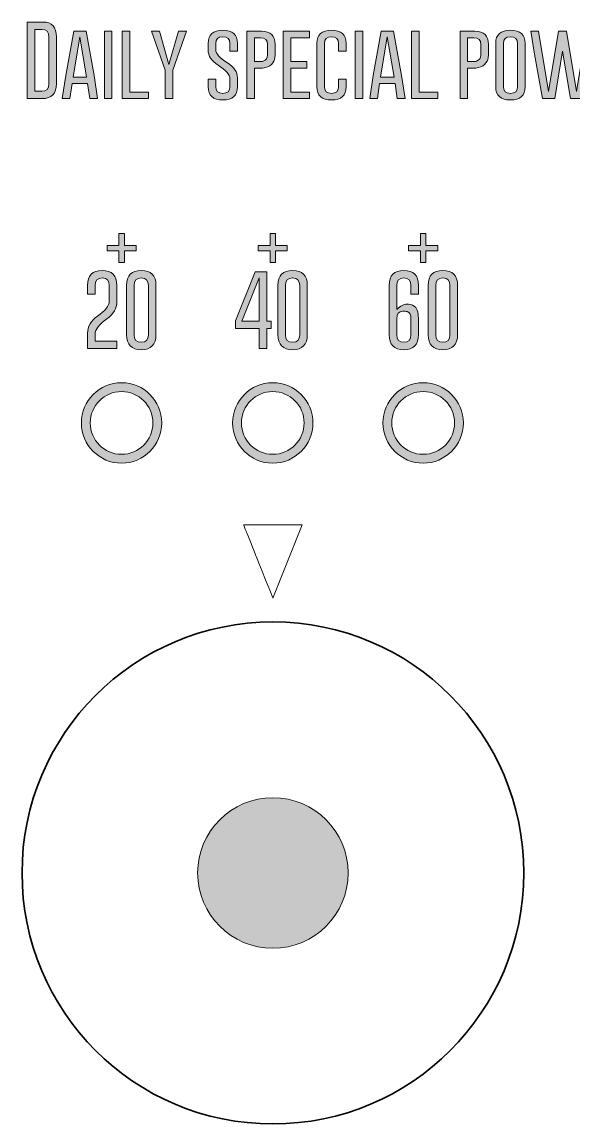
# Model space of a CAD drawing. Header units: inches. Extents: x 4 to 48, y -48 to -4.
# Drawn here: x 4 to 26, y -48 to -4.1 of the extents above; entities that cross this region are included whole.
import ezdxf

# ---------------------------------------------------------------- set-up
doc = ezdxf.new("R2010")
doc.units = ezdxf.units.IN
doc.header["$MEASUREMENT"] = 0
doc.layers.add('20mm-2-dials +100', color=7, linetype='Continuous')

# ---------------------------------------------------------------- blocks, each defined once
blk = doc.blocks.new('block 4')
at = {"layer": '20mm-2-dials +100', "true_color": 0x231f20}
h = blk.add_hatch(color=250, dxfattribs=at)
h.dxf.hatch_style = 2
edge = h.paths.add_edge_path()
edge.add_spline(control_points=[(4.201, -4.097), (4.201, -4.097), (4.836, -4.097), (4.836, -4.097), (5.193, -4.098), (5.372, -4.297), (5.372, -4.693), (5.372, -4.693), (5.372, -6.555), (5.372, -6.555), (5.372, -6.949), (5.183, -7.147), (4.805, -7.148), (4.805, -7.148), (4.201, -7.148), (4.201, -7.148), (4.201, -7.148), (4.201, -4.097), (4.201, -4.097)], knot_values=[0, 0, 0, 0, 1, 1, 1, 2, 2, 2, 3, 3, 3, 4, 4, 4, 5, 5, 5, 6, 6, 6, 6], degree=3, periodic=1)
edge = h.paths.add_edge_path()
edge.add_spline(control_points=[(4.504, -4.392), (4.504, -4.392), (4.504, -6.854), (4.504, -6.854), (4.504, -6.854), (4.787, -6.854), (4.787, -6.854), (4.976, -6.854), (5.07, -6.754), (5.07, -6.555), (5.07, -6.555), (5.07, -4.693), (5.07, -4.693), (5.07, -4.492), (4.976, -4.392), (4.787, -4.392), (4.787, -4.392), (4.504, -4.392), (4.504, -4.392)], knot_values=[0, 0, 0, 0, 1, 1, 1, 2, 2, 2, 3, 3, 3, 4, 4, 4, 5, 5, 5, 6, 6, 6, 6], degree=3, periodic=1)
h = blk.add_hatch(color=250, dxfattribs=at)
h.dxf.hatch_style = 2
h.paths.add_polyline_path([(6.871, -6.226), (7.012, -7.148), (6.705, -7.148), (6.615, -6.548), (6.001, -6.548), (5.91, -7.148), (5.604, -7.148), (5.742, -6.232), (6.059, -4.463), (6.556, -4.463)])
h.paths.add_polyline_path([(6.575, -6.288), (6.307, -4.691), (6.037, -6.288)])
h = blk.add_hatch(color=250, dxfattribs=at)
h.dxf.hatch_style = 2
h.paths.add_polyline_path([(7.283, -4.463), (7.586, -4.463), (7.586, -7.148), (7.283, -7.148)])
h = blk.add_hatch(color=250, dxfattribs=at)
h.dxf.hatch_style = 2
h.paths.add_polyline_path([(7.997, -7.148), (7.997, -4.463), (8.299, -4.463), (8.299, -6.888), (9.037, -6.888), (9.037, -7.148)])
h = blk.add_hatch(color=250, dxfattribs=at)
h.dxf.hatch_style = 2
h.paths.add_polyline_path([(9.479, -4.463), (9.858, -5.787), (10.238, -4.463), (10.559, -4.463), (10.01, -6.018), (10.01, -7.148), (9.708, -7.148), (9.708, -6.018), (9.161, -4.463)])
h = blk.add_hatch(color=250, dxfattribs=at)
h.dxf.hatch_style = 2
edge = h.paths.add_edge_path()
edge.add_spline(control_points=[(11.417, -4.947), (11.417, -4.599), (11.611, -4.425), (12.001, -4.425), (12.392, -4.425), (12.587, -4.599), (12.587, -4.947), (12.587, -4.947), (12.587, -5.257), (12.587, -5.257), (12.587, -5.257), (12.285, -5.257), (12.285, -5.257), (12.285, -5.257), (12.285, -4.947), (12.285, -4.947), (12.285, -4.773), (12.191, -4.686), (12.003, -4.685), (12.003, -4.685), (11.999, -4.685), (11.999, -4.685), (11.812, -4.685), (11.719, -4.772), (11.719, -4.947), (11.719, -4.947), (11.719, -5.204), (11.719, -5.204), (11.719, -5.353), (11.875, -5.526), (12.187, -5.724), (12.454, -5.891), (12.587, -6.09), (12.587, -6.321), (12.587, -6.321), (12.587, -6.677), (12.587, -6.677), (12.587, -7.026), (12.392, -7.201), (12.003, -7.201), (11.612, -7.2), (11.417, -7.025), (11.417, -6.677), (11.417, -6.677), (11.417, -6.367), (11.417, -6.367), (11.417, -6.367), (11.719, -6.367), (11.719, -6.367), (11.719, -6.367), (11.719, -6.677), (11.719, -6.677), (11.719, -6.852), (11.813, -6.939), (12.003, -6.939), (12.191, -6.939), (12.285, -6.852), (12.285, -6.677), (12.285, -6.677), (12.285, -6.355), (12.285, -6.355), (12.285, -6.194), (12.129, -6.016), (11.817, -5.82), (11.55, -5.651), (11.417, -5.449), (11.417, -5.212), (11.417, -5.212), (11.417, -4.947), (11.417, -4.947)], knot_values=[0, 0, 0, 0, 1, 1, 1, 2, 2, 2, 3, 3, 3, 4, 4, 4, 5, 5, 5, 6, 6, 6, 7, 7, 7, 8, 8, 8, 9, 9, 9, 10, 10, 10, 11, 11, 11, 12, 12, 12, 13, 13, 13, 14, 14, 14, 15, 15, 15, 16, 16, 16, 17, 17, 17, 18, 18, 18, 19, 19, 19, 20, 20, 20, 21, 21, 21, 22, 22, 22, 23, 23, 23, 23], degree=3, periodic=1)
h = blk.add_hatch(color=250, dxfattribs=at)
h.dxf.hatch_style = 2
edge = h.paths.add_edge_path()
edge.add_spline(control_points=[(12.959, -4.463), (12.959, -4.463), (13.554, -4.463), (13.554, -4.463), (13.911, -4.464), (14.089, -4.639), (14.089, -4.987), (14.089, -4.987), (14.089, -5.412), (14.089, -5.412), (14.089, -5.669), (13.96, -5.835), (13.702, -5.91), (13.639, -5.927), (13.544, -5.936), (13.418, -5.936), (13.418, -5.936), (13.261, -5.936), (13.261, -5.936), (13.261, -5.936), (13.261, -7.148), (13.261, -7.148), (13.261, -7.148), (12.959, -7.148), (12.959, -7.148), (12.959, -7.148), (12.959, -4.463), (12.959, -4.463)], knot_values=[0, 0, 0, 0, 1, 1, 1, 2, 2, 2, 3, 3, 3, 4, 4, 4, 5, 5, 5, 6, 6, 6, 7, 7, 7, 8, 8, 8, 9, 9, 9, 9], degree=3, periodic=1)
edge = h.paths.add_edge_path()
edge.add_spline(control_points=[(13.261, -4.724), (13.261, -4.724), (13.261, -5.676), (13.261, -5.676), (13.261, -5.676), (13.447, -5.676), (13.447, -5.676), (13.522, -5.676), (13.576, -5.67), (13.61, -5.66), (13.728, -5.617), (13.787, -5.534), (13.787, -5.412), (13.787, -5.412), (13.787, -4.987), (13.787, -4.987), (13.787, -4.812), (13.693, -4.724), (13.506, -4.724), (13.506, -4.724), (13.261, -4.724), (13.261, -4.724)], knot_values=[0, 0, 0, 0, 1, 1, 1, 2, 2, 2, 3, 3, 3, 4, 4, 4, 5, 5, 5, 6, 6, 6, 7, 7, 7, 7], degree=3, periodic=1)
h = blk.add_hatch(color=250, dxfattribs=at)
h.dxf.hatch_style = 2
h.paths.add_polyline_path([(15.353, -5.676), (15.353, -5.936), (14.717, -5.936), (14.717, -6.888), (15.455, -6.888), (15.455, -7.148), (14.415, -7.148), (14.415, -4.463), (15.455, -4.463), (15.455, -4.724), (14.717, -4.724), (14.717, -5.676)])
h = blk.add_hatch(color=250, dxfattribs=at)
h.dxf.hatch_style = 2
edge = h.paths.add_edge_path()
edge.add_spline(control_points=[(16.92, -6.677), (16.92, -7.025), (16.725, -7.2), (16.334, -7.201), (15.944, -7.201), (15.75, -7.026), (15.75, -6.677), (15.75, -6.677), (15.75, -4.947), (15.75, -4.947), (15.75, -4.599), (15.944, -4.425), (16.334, -4.425), (16.725, -4.425), (16.92, -4.599), (16.92, -4.947), (16.92, -4.947), (16.92, -5.257), (16.92, -5.257), (16.92, -5.257), (16.618, -5.257), (16.618, -5.257), (16.618, -5.257), (16.618, -4.947), (16.618, -4.947), (16.618, -4.773), (16.524, -4.686), (16.336, -4.685), (16.336, -4.685), (16.333, -4.685), (16.333, -4.685), (16.145, -4.685), (16.052, -4.772), (16.052, -4.947), (16.052, -4.947), (16.052, -6.677), (16.052, -6.677), (16.052, -6.852), (16.146, -6.939), (16.334, -6.939), (16.523, -6.939), (16.618, -6.852), (16.618, -6.677), (16.618, -6.677), (16.618, -6.367), (16.618, -6.367), (16.618, -6.367), (16.92, -6.367), (16.92, -6.367), (16.92, -6.367), (16.92, -6.677), (16.92, -6.677)], knot_values=[0, 0, 0, 0, 1, 1, 1, 2, 2, 2, 3, 3, 3, 4, 4, 4, 5, 5, 5, 6, 6, 6, 7, 7, 7, 8, 8, 8, 9, 9, 9, 10, 10, 10, 11, 11, 11, 12, 12, 12, 13, 13, 13, 14, 14, 14, 15, 15, 15, 16, 16, 16, 17, 17, 17, 17], degree=3, periodic=1)
h = blk.add_hatch(color=250, dxfattribs=at)
h.dxf.hatch_style = 2
h.paths.add_polyline_path([(17.284, -4.463), (17.587, -4.463), (17.587, -7.148), (17.284, -7.148)])
h = blk.add_hatch(color=250, dxfattribs=at)
h.dxf.hatch_style = 2
h.paths.add_polyline_path([(19.125, -6.226), (19.266, -7.148), (18.959, -7.148), (18.869, -6.548), (18.255, -6.548), (18.163, -7.148), (17.858, -7.148), (17.996, -6.232), (18.312, -4.463), (18.81, -4.463)])
h.paths.add_polyline_path([(18.828, -6.288), (18.56, -4.691), (18.291, -6.288)])
h = blk.add_hatch(color=250, dxfattribs=at)
h.dxf.hatch_style = 2
h.paths.add_polyline_path([(19.529, -7.148), (19.529, -4.463), (19.832, -4.463), (19.832, -6.888), (20.569, -6.888), (20.569, -7.148)])
h = blk.add_hatch(color=250, dxfattribs=at)
h.dxf.hatch_style = 2
edge = h.paths.add_edge_path()
edge.add_spline(control_points=[(21.458, -4.463), (21.458, -4.463), (22.053, -4.463), (22.053, -4.463), (22.41, -4.464), (22.588, -4.639), (22.588, -4.987), (22.588, -4.987), (22.588, -5.412), (22.588, -5.412), (22.588, -5.669), (22.459, -5.835), (22.2, -5.91), (22.137, -5.927), (22.043, -5.936), (21.916, -5.936), (21.916, -5.936), (21.76, -5.936), (21.76, -5.936), (21.76, -5.936), (21.76, -7.148), (21.76, -7.148), (21.76, -7.148), (21.458, -7.148), (21.458, -7.148), (21.458, -7.148), (21.458, -4.463), (21.458, -4.463)], knot_values=[0, 0, 0, 0, 1, 1, 1, 2, 2, 2, 3, 3, 3, 4, 4, 4, 5, 5, 5, 6, 6, 6, 7, 7, 7, 8, 8, 8, 9, 9, 9, 9], degree=3, periodic=1)
edge = h.paths.add_edge_path()
edge.add_spline(control_points=[(21.76, -4.724), (21.76, -4.724), (21.76, -5.676), (21.76, -5.676), (21.76, -5.676), (21.946, -5.676), (21.946, -5.676), (22.021, -5.676), (22.075, -5.67), (22.109, -5.66), (22.227, -5.617), (22.286, -5.534), (22.286, -5.412), (22.286, -5.412), (22.286, -4.987), (22.286, -4.987), (22.286, -4.812), (22.192, -4.724), (22.005, -4.724), (22.005, -4.724), (21.76, -4.724), (21.76, -4.724)], knot_values=[0, 0, 0, 0, 1, 1, 1, 2, 2, 2, 3, 3, 3, 4, 4, 4, 5, 5, 5, 6, 6, 6, 7, 7, 7, 7], degree=3, periodic=1)
h = blk.add_hatch(color=250, dxfattribs=at)
h.dxf.hatch_style = 2
edge = h.paths.add_edge_path()
edge.add_spline(control_points=[(24.053, -6.677), (24.053, -7.025), (23.858, -7.2), (23.467, -7.201), (23.077, -7.201), (22.882, -7.026), (22.882, -6.677), (22.882, -6.677), (22.882, -4.947), (22.882, -4.947), (22.882, -4.599), (23.077, -4.425), (23.467, -4.425), (23.858, -4.425), (24.053, -4.599), (24.053, -4.947), (24.053, -4.947), (24.053, -6.677), (24.053, -6.677)], knot_values=[0, 0, 0, 0, 1, 1, 1, 2, 2, 2, 3, 3, 3, 4, 4, 4, 5, 5, 5, 6, 6, 6, 6], degree=3, periodic=1)
edge = h.paths.add_edge_path()
edge.add_spline(control_points=[(23.751, -4.947), (23.751, -4.773), (23.657, -4.686), (23.469, -4.685), (23.469, -4.685), (23.465, -4.685), (23.465, -4.685), (23.278, -4.685), (23.185, -4.772), (23.185, -4.947), (23.185, -4.947), (23.185, -6.677), (23.185, -6.677), (23.185, -6.852), (23.279, -6.939), (23.467, -6.939), (23.656, -6.939), (23.751, -6.852), (23.751, -6.677), (23.751, -6.677), (23.751, -4.947), (23.751, -4.947)], knot_values=[0, 0, 0, 0, 1, 1, 1, 2, 2, 2, 3, 3, 3, 4, 4, 4, 5, 5, 5, 6, 6, 6, 7, 7, 7, 7], degree=3, periodic=1)
h = blk.add_hatch(color=250, dxfattribs=at)
h.dxf.hatch_style = 2
h.paths.add_polyline_path([(26.104, -6.871), (26.502, -4.463), (26.808, -4.463), (26.668, -5.386), (26.353, -7.148), (25.859, -7.148), (25.547, -5.262), (25.237, -7.148), (24.739, -7.148), (24.423, -5.383), (24.285, -4.463), (24.589, -4.463), (24.987, -6.869), (25.386, -4.463), (25.705, -4.463)])
at = {"layer": '20mm-2-dials +100', "lineweight": 0}
for points in [[(6.871, -6.226), (7.012, -7.148), (6.705, -7.148), (6.615, -6.548), (6.001, -6.548), (5.91, -7.148), (5.604, -7.148), (5.742, -6.232), (6.059, -4.463), (6.556, -4.463), (6.871, -6.226)], [(6.575, -6.288), (6.307, -4.691), (6.037, -6.288), (6.575, -6.288)], [(7.283, -4.463), (7.586, -4.463), (7.586, -7.148), (7.283, -7.148), (7.283, -4.463)], [(7.997, -7.148), (7.997, -4.463), (8.299, -4.463), (8.299, -6.888), (9.037, -6.888), (9.037, -7.148), (7.997, -7.148)], [(9.479, -4.463), (9.858, -5.787), (10.238, -4.463), (10.559, -4.463), (10.01, -6.018), (10.01, -7.148), (9.708, -7.148), (9.708, -6.018), (9.161, -4.463), (9.479, -4.463)], [(15.353, -5.676), (15.353, -5.936), (14.717, -5.936), (14.717, -6.888), (15.455, -6.888), (15.455, -7.148), (14.415, -7.148), (14.415, -4.463), (15.455, -4.463), (15.455, -4.724), (14.717, -4.724), (14.717, -5.676), (15.353, -5.676)], [(17.284, -4.463), (17.587, -4.463), (17.587, -7.148), (17.284, -7.148), (17.284, -4.463)], [(19.125, -6.226), (19.266, -7.148), (18.959, -7.148), (18.869, -6.548), (18.255, -6.548), (18.163, -7.148), (17.858, -7.148), (17.996, -6.232), (18.312, -4.463), (18.81, -4.463), (19.125, -6.226)], [(18.828, -6.288), (18.56, -4.691), (18.291, -6.288), (18.828, -6.288)], [(19.529, -7.148), (19.529, -4.463), (19.832, -4.463), (19.832, -6.888), (20.569, -6.888), (20.569, -7.148), (19.529, -7.148)], [(26.104, -6.871), (26.502, -4.463), (26.808, -4.463), (26.668, -5.386), (26.353, -7.148), (25.859, -7.148), (25.547, -5.262), (25.237, -7.148), (24.739, -7.148), (24.423, -5.383), (24.285, -4.463), (24.589, -4.463), (24.987, -6.869), (25.386, -4.463), (25.705, -4.463), (26.104, -6.871)]]:
    blk.add_lwpolyline(points, dxfattribs=at)
for points, knots in [([(4.201, -4.097), (4.201, -4.097), (4.836, -4.097), (4.836, -4.097), (5.193, -4.098), (5.372, -4.297), (5.372, -4.693), (5.372, -4.693), (5.372, -6.555), (5.372, -6.555), (5.372, -6.949), (5.183, -7.147), (4.805, -7.148), (4.805, -7.148), (4.201, -7.148), (4.201, -7.148), (4.201, -7.148), (4.201, -4.097), (4.201, -4.097)], [0, 0, 0, 0, 1, 1, 1, 2, 2, 2, 3, 3, 3, 4, 4, 4, 5, 5, 5, 6, 6, 6, 6]), ([(4.504, -4.392), (4.504, -4.392), (4.504, -6.854), (4.504, -6.854), (4.504, -6.854), (4.787, -6.854), (4.787, -6.854), (4.976, -6.854), (5.07, -6.754), (5.07, -6.555), (5.07, -6.555), (5.07, -4.693), (5.07, -4.693), (5.07, -4.492), (4.976, -4.392), (4.787, -4.392), (4.787, -4.392), (4.504, -4.392), (4.504, -4.392)], [0, 0, 0, 0, 1, 1, 1, 2, 2, 2, 3, 3, 3, 4, 4, 4, 5, 5, 5, 6, 6, 6, 6]), ([(11.417, -4.947), (11.417, -4.599), (11.611, -4.425), (12.001, -4.425), (12.392, -4.425), (12.587, -4.599), (12.587, -4.947), (12.587, -4.947), (12.587, -5.257), (12.587, -5.257), (12.587, -5.257), (12.285, -5.257), (12.285, -5.257), (12.285, -5.257), (12.285, -4.947), (12.285, -4.947), (12.285, -4.773), (12.191, -4.686), (12.003, -4.685), (12.003, -4.685), (11.999, -4.685), (11.999, -4.685), (11.812, -4.685), (11.719, -4.772), (11.719, -4.947), (11.719, -4.947), (11.719, -5.204), (11.719, -5.204), (11.719, -5.353), (11.875, -5.526), (12.187, -5.724), (12.454, -5.891), (12.587, -6.09), (12.587, -6.321), (12.587, -6.321), (12.587, -6.677), (12.587, -6.677), (12.587, -7.026), (12.392, -7.201), (12.003, -7.201), (11.612, -7.2), (11.417, -7.025), (11.417, -6.677), (11.417, -6.677), (11.417, -6.367), (11.417, -6.367), (11.417, -6.367), (11.719, -6.367), (11.719, -6.367), (11.719, -6.367), (11.719, -6.677), (11.719, -6.677), (11.719, -6.852), (11.813, -6.939), (12.003, -6.939), (12.191, -6.939), (12.285, -6.852), (12.285, -6.677), (12.285, -6.677), (12.285, -6.355), (12.285, -6.355), (12.285, -6.194), (12.129, -6.016), (11.817, -5.82), (11.55, -5.651), (11.417, -5.449), (11.417, -5.212), (11.417, -5.212), (11.417, -4.947), (11.417, -4.947)], [0, 0, 0, 0, 1, 1, 1, 2, 2, 2, 3, 3, 3, 4, 4, 4, 5, 5, 5, 6, 6, 6, 7, 7, 7, 8, 8, 8, 9, 9, 9, 10, 10, 10, 11, 11, 11, 12, 12, 12, 13, 13, 13, 14, 14, 14, 15, 15, 15, 16, 16, 16, 17, 17, 17, 18, 18, 18, 19, 19, 19, 20, 20, 20, 21, 21, 21, 22, 22, 22, 23, 23, 23, 23]), ([(12.959, -4.463), (12.959, -4.463), (13.554, -4.463), (13.554, -4.463), (13.911, -4.464), (14.089, -4.639), (14.089, -4.987), (14.089, -4.987), (14.089, -5.412), (14.089, -5.412), (14.089, -5.669), (13.96, -5.835), (13.702, -5.91), (13.639, -5.927), (13.544, -5.936), (13.418, -5.936), (13.418, -5.936), (13.261, -5.936), (13.261, -5.936), (13.261, -5.936), (13.261, -7.148), (13.261, -7.148), (13.261, -7.148), (12.959, -7.148), (12.959, -7.148), (12.959, -7.148), (12.959, -4.463), (12.959, -4.463)], [0, 0, 0, 0, 1, 1, 1, 2, 2, 2, 3, 3, 3, 4, 4, 4, 5, 5, 5, 6, 6, 6, 7, 7, 7, 8, 8, 8, 9, 9, 9, 9]), ([(13.261, -4.724), (13.261, -4.724), (13.261, -5.676), (13.261, -5.676), (13.261, -5.676), (13.447, -5.676), (13.447, -5.676), (13.522, -5.676), (13.576, -5.67), (13.61, -5.66), (13.728, -5.617), (13.787, -5.534), (13.787, -5.412), (13.787, -5.412), (13.787, -4.987), (13.787, -4.987), (13.787, -4.812), (13.693, -4.724), (13.506, -4.724), (13.506, -4.724), (13.261, -4.724), (13.261, -4.724)], [0, 0, 0, 0, 1, 1, 1, 2, 2, 2, 3, 3, 3, 4, 4, 4, 5, 5, 5, 6, 6, 6, 7, 7, 7, 7]), ([(16.92, -6.677), (16.92, -7.025), (16.725, -7.2), (16.334, -7.201), (15.944, -7.201), (15.75, -7.026), (15.75, -6.677), (15.75, -6.677), (15.75, -4.947), (15.75, -4.947), (15.75, -4.599), (15.944, -4.425), (16.334, -4.425), (16.725, -4.425), (16.92, -4.599), (16.92, -4.947), (16.92, -4.947), (16.92, -5.257), (16.92, -5.257), (16.92, -5.257), (16.618, -5.257), (16.618, -5.257), (16.618, -5.257), (16.618, -4.947), (16.618, -4.947), (16.618, -4.773), (16.524, -4.686), (16.336, -4.685), (16.336, -4.685), (16.333, -4.685), (16.333, -4.685), (16.145, -4.685), (16.052, -4.772), (16.052, -4.947), (16.052, -4.947), (16.052, -6.677), (16.052, -6.677), (16.052, -6.852), (16.146, -6.939), (16.334, -6.939), (16.523, -6.939), (16.618, -6.852), (16.618, -6.677), (16.618, -6.677), (16.618, -6.367), (16.618, -6.367), (16.618, -6.367), (16.92, -6.367), (16.92, -6.367), (16.92, -6.367), (16.92, -6.677), (16.92, -6.677)], [0, 0, 0, 0, 1, 1, 1, 2, 2, 2, 3, 3, 3, 4, 4, 4, 5, 5, 5, 6, 6, 6, 7, 7, 7, 8, 8, 8, 9, 9, 9, 10, 10, 10, 11, 11, 11, 12, 12, 12, 13, 13, 13, 14, 14, 14, 15, 15, 15, 16, 16, 16, 17, 17, 17, 17]), ([(21.458, -4.463), (21.458, -4.463), (22.053, -4.463), (22.053, -4.463), (22.41, -4.464), (22.588, -4.639), (22.588, -4.987), (22.588, -4.987), (22.588, -5.412), (22.588, -5.412), (22.588, -5.669), (22.459, -5.835), (22.2, -5.91), (22.137, -5.927), (22.043, -5.936), (21.916, -5.936), (21.916, -5.936), (21.76, -5.936), (21.76, -5.936), (21.76, -5.936), (21.76, -7.148), (21.76, -7.148), (21.76, -7.148), (21.458, -7.148), (21.458, -7.148), (21.458, -7.148), (21.458, -4.463), (21.458, -4.463)], [0, 0, 0, 0, 1, 1, 1, 2, 2, 2, 3, 3, 3, 4, 4, 4, 5, 5, 5, 6, 6, 6, 7, 7, 7, 8, 8, 8, 9, 9, 9, 9]), ([(21.76, -4.724), (21.76, -4.724), (21.76, -5.676), (21.76, -5.676), (21.76, -5.676), (21.946, -5.676), (21.946, -5.676), (22.021, -5.676), (22.075, -5.67), (22.109, -5.66), (22.227, -5.617), (22.286, -5.534), (22.286, -5.412), (22.286, -5.412), (22.286, -4.987), (22.286, -4.987), (22.286, -4.812), (22.192, -4.724), (22.005, -4.724), (22.005, -4.724), (21.76, -4.724), (21.76, -4.724)], [0, 0, 0, 0, 1, 1, 1, 2, 2, 2, 3, 3, 3, 4, 4, 4, 5, 5, 5, 6, 6, 6, 7, 7, 7, 7]), ([(24.053, -6.677), (24.053, -7.025), (23.858, -7.2), (23.467, -7.201), (23.077, -7.201), (22.882, -7.026), (22.882, -6.677), (22.882, -6.677), (22.882, -4.947), (22.882, -4.947), (22.882, -4.599), (23.077, -4.425), (23.467, -4.425), (23.858, -4.425), (24.053, -4.599), (24.053, -4.947), (24.053, -4.947), (24.053, -6.677), (24.053, -6.677)], [0, 0, 0, 0, 1, 1, 1, 2, 2, 2, 3, 3, 3, 4, 4, 4, 5, 5, 5, 6, 6, 6, 6]), ([(23.751, -4.947), (23.751, -4.773), (23.657, -4.686), (23.469, -4.685), (23.469, -4.685), (23.465, -4.685), (23.465, -4.685), (23.278, -4.685), (23.185, -4.772), (23.185, -4.947), (23.185, -4.947), (23.185, -6.677), (23.185, -6.677), (23.185, -6.852), (23.279, -6.939), (23.467, -6.939), (23.656, -6.939), (23.751, -6.852), (23.751, -6.677), (23.751, -6.677), (23.751, -4.947), (23.751, -4.947)], [0, 0, 0, 0, 1, 1, 1, 2, 2, 2, 3, 3, 3, 4, 4, 4, 5, 5, 5, 6, 6, 6, 7, 7, 7, 7])]:
    blk.add_open_spline(points, degree=3, knots=knots, dxfattribs=at)
blk = doc.blocks.new('block 15')
at = {"layer": '20mm-2-dials +100', "true_color": 0x231f20}
h = blk.add_hatch(color=250, dxfattribs=at)
h.dxf.hatch_style = 2
edge = h.paths.add_edge_path()
edge.add_spline(control_points=[(7.968, -18.468), (7.084, -18.468), (6.365, -19.187), (6.365, -20.07), (6.365, -20.954), (7.084, -21.673), (7.968, -21.673), (8.851, -21.673), (9.57, -20.954), (9.57, -20.07), (9.57, -19.187), (8.851, -18.468), (7.968, -18.468), (7.968, -18.468), (7.968, -18.468), (7.968, -18.468)], knot_values=[0, 0, 0, 0, 1, 1, 1, 2, 2, 2, 3, 3, 3, 4, 4, 4, 5, 5, 5, 5], degree=3, periodic=1)
edge = h.paths.add_edge_path()
edge.add_spline(control_points=[(7.968, -18.82), (8.658, -18.82), (9.218, -19.38), (9.218, -20.07), (9.218, -20.761), (8.658, -21.32), (7.968, -21.32), (7.277, -21.32), (6.718, -20.761), (6.718, -20.07), (6.718, -19.38), (7.277, -18.82), (7.968, -18.82)], knot_values=[0, 0, 0, 0, 0.352778, 0.352778, 0.352778, 0.705556, 0.705556, 0.705556, 1.058333, 1.058333, 1.058333, 1.411111, 1.411111, 1.411111, 1.411111], degree=3, periodic=0)
edge.add_line((7.968, -18.82), (7.968, -18.82))
at = {"layer": '20mm-2-dials +100', "lineweight": 0}
for points, knots in [([(7.968, -18.468), (7.084, -18.468), (6.365, -19.187), (6.365, -20.07), (6.365, -20.954), (7.084, -21.673), (7.968, -21.673), (8.851, -21.673), (9.57, -20.954), (9.57, -20.07), (9.57, -19.187), (8.851, -18.468), (7.968, -18.468), (7.968, -18.468), (7.968, -18.468), (7.968, -18.468)], [0, 0, 0, 0, 1, 1, 1, 2, 2, 2, 3, 3, 3, 4, 4, 4, 5, 5, 5, 5]), ([(7.968, -18.82), (8.658, -18.82), (9.218, -19.38), (9.218, -20.07), (9.218, -20.761), (8.658, -21.32), (7.968, -21.32), (7.277, -21.32), (6.718, -20.761), (6.718, -20.07), (6.718, -19.38), (7.277, -18.82), (7.968, -18.82)], [0, 0, 0, 0, 1, 1, 1, 2, 2, 2, 3, 3, 3, 4, 4, 4, 4])]:
    blk.add_open_spline(points, degree=3, knots=knots, dxfattribs=at)
blk = doc.blocks.new('block 14')
at = {"layer": '20mm-2-dials +100'}
blk.add_blockref('block 15', (0, 0), dxfattribs=at)
blk = doc.blocks.new('block 16')
at = {"layer": '20mm-2-dials +100', "true_color": 0x231f20}
h = blk.add_hatch(color=250, dxfattribs=at)
h.dxf.hatch_style = 2
h.paths.add_polyline_path([(7.858, -13.213), (7.387, -13.213), (7.387, -12.995), (7.858, -12.995), (7.858, -12.525), (8.078, -12.525), (8.078, -12.995), (8.548, -12.995), (8.548, -13.213), (8.078, -13.213), (8.078, -13.683), (7.858, -13.683)])
h = blk.add_hatch(color=250, dxfattribs=at)
h.dxf.hatch_style = 2
edge = h.paths.add_edge_path()
edge.add_spline(control_points=[(6.611, -16.493), (6.611, -16.231), (6.744, -16.004), (7.009, -15.813), (7.321, -15.592), (7.478, -15.395), (7.479, -15.224), (7.479, -15.224), (7.479, -14.593), (7.479, -14.593), (7.479, -14.393), (7.385, -14.294), (7.198, -14.294), (7.198, -14.294), (7.195, -14.294), (7.195, -14.294), (7.007, -14.294), (6.913, -14.393), (6.913, -14.593), (6.913, -14.593), (6.913, -14.942), (6.913, -14.942), (6.913, -14.942), (6.611, -14.942), (6.611, -14.942), (6.611, -14.942), (6.611, -14.593), (6.611, -14.593), (6.611, -14.195), (6.806, -13.996), (7.195, -13.996), (7.586, -13.996), (7.781, -14.195), (7.781, -14.593), (7.781, -14.593), (7.781, -15.235), (7.781, -15.235), (7.781, -15.502), (7.648, -15.732), (7.381, -15.924), (7.069, -16.147), (6.913, -16.349), (6.913, -16.532), (6.913, -16.532), (6.913, -16.807), (6.913, -16.807), (6.913, -16.807), (7.781, -16.807), (7.781, -16.807), (7.781, -16.807), (7.781, -17.103), (7.781, -17.103), (7.781, -17.103), (6.611, -17.103), (6.611, -17.103), (6.611, -17.103), (6.611, -16.493), (6.611, -16.493)], knot_values=[0, 0, 0, 0, 1, 1, 1, 2, 2, 2, 3, 3, 3, 4, 4, 4, 5, 5, 5, 6, 6, 6, 7, 7, 7, 8, 8, 8, 9, 9, 9, 10, 10, 10, 11, 11, 11, 12, 12, 12, 13, 13, 13, 14, 14, 14, 15, 15, 15, 16, 16, 16, 17, 17, 17, 18, 18, 18, 19, 19, 19, 19], degree=3, periodic=1)
h = blk.add_hatch(color=250, dxfattribs=at)
h.dxf.hatch_style = 2
edge = h.paths.add_edge_path()
edge.add_spline(control_points=[(9.339, -16.557), (9.339, -16.953), (9.144, -17.151), (8.753, -17.151), (8.364, -17.151), (8.169, -16.953), (8.169, -16.557), (8.169, -16.557), (8.169, -14.591), (8.169, -14.591), (8.169, -14.194), (8.364, -13.996), (8.753, -13.996), (9.144, -13.996), (9.339, -14.194), (9.339, -14.591), (9.339, -14.591), (9.339, -16.557), (9.339, -16.557)], knot_values=[0, 0, 0, 0, 1, 1, 1, 2, 2, 2, 3, 3, 3, 4, 4, 4, 5, 5, 5, 6, 6, 6, 6], degree=3, periodic=1)
edge = h.paths.add_edge_path()
edge.add_spline(control_points=[(9.037, -14.591), (9.037, -14.393), (8.943, -14.294), (8.755, -14.294), (8.755, -14.294), (8.752, -14.294), (8.752, -14.294), (8.565, -14.294), (8.471, -14.393), (8.471, -14.591), (8.471, -14.591), (8.471, -16.557), (8.471, -16.557), (8.471, -16.755), (8.565, -16.855), (8.753, -16.855), (8.942, -16.855), (9.037, -16.755), (9.037, -16.557), (9.037, -16.557), (9.037, -14.591), (9.037, -14.591)], knot_values=[0, 0, 0, 0, 1, 1, 1, 2, 2, 2, 3, 3, 3, 4, 4, 4, 5, 5, 5, 6, 6, 6, 7, 7, 7, 7], degree=3, periodic=1)
at = {"layer": '20mm-2-dials +100', "lineweight": 0}
blk.add_lwpolyline([(7.858, -13.213), (7.387, -13.213), (7.387, -12.995), (7.858, -12.995), (7.858, -12.525), (8.078, -12.525), (8.078, -12.995), (8.548, -12.995), (8.548, -13.213), (8.078, -13.213), (8.078, -13.683), (7.858, -13.683), (7.858, -13.213)], dxfattribs=at)
for points, knots in [([(6.611, -16.493), (6.611, -16.231), (6.744, -16.004), (7.009, -15.813), (7.321, -15.592), (7.478, -15.395), (7.479, -15.224), (7.479, -15.224), (7.479, -14.593), (7.479, -14.593), (7.479, -14.393), (7.385, -14.294), (7.198, -14.294), (7.198, -14.294), (7.195, -14.294), (7.195, -14.294), (7.007, -14.294), (6.913, -14.393), (6.913, -14.593), (6.913, -14.593), (6.913, -14.942), (6.913, -14.942), (6.913, -14.942), (6.611, -14.942), (6.611, -14.942), (6.611, -14.942), (6.611, -14.593), (6.611, -14.593), (6.611, -14.195), (6.806, -13.996), (7.195, -13.996), (7.586, -13.996), (7.781, -14.195), (7.781, -14.593), (7.781, -14.593), (7.781, -15.235), (7.781, -15.235), (7.781, -15.502), (7.648, -15.732), (7.381, -15.924), (7.069, -16.147), (6.913, -16.349), (6.913, -16.532), (6.913, -16.532), (6.913, -16.807), (6.913, -16.807), (6.913, -16.807), (7.781, -16.807), (7.781, -16.807), (7.781, -16.807), (7.781, -17.103), (7.781, -17.103), (7.781, -17.103), (6.611, -17.103), (6.611, -17.103), (6.611, -17.103), (6.611, -16.493), (6.611, -16.493)], [0, 0, 0, 0, 1, 1, 1, 2, 2, 2, 3, 3, 3, 4, 4, 4, 5, 5, 5, 6, 6, 6, 7, 7, 7, 8, 8, 8, 9, 9, 9, 10, 10, 10, 11, 11, 11, 12, 12, 12, 13, 13, 13, 14, 14, 14, 15, 15, 15, 16, 16, 16, 17, 17, 17, 18, 18, 18, 19, 19, 19, 19]), ([(9.339, -16.557), (9.339, -16.953), (9.144, -17.151), (8.753, -17.151), (8.364, -17.151), (8.169, -16.953), (8.169, -16.557), (8.169, -16.557), (8.169, -14.591), (8.169, -14.591), (8.169, -14.194), (8.364, -13.996), (8.753, -13.996), (9.144, -13.996), (9.339, -14.194), (9.339, -14.591), (9.339, -14.591), (9.339, -16.557), (9.339, -16.557)], [0, 0, 0, 0, 1, 1, 1, 2, 2, 2, 3, 3, 3, 4, 4, 4, 5, 5, 5, 6, 6, 6, 6]), ([(9.037, -14.591), (9.037, -14.393), (8.943, -14.294), (8.755, -14.294), (8.755, -14.294), (8.752, -14.294), (8.752, -14.294), (8.565, -14.294), (8.471, -14.393), (8.471, -14.591), (8.471, -14.591), (8.471, -16.557), (8.471, -16.557), (8.471, -16.755), (8.565, -16.855), (8.753, -16.855), (8.942, -16.855), (9.037, -16.755), (9.037, -16.557), (9.037, -16.557), (9.037, -14.591), (9.037, -14.591)], [0, 0, 0, 0, 1, 1, 1, 2, 2, 2, 3, 3, 3, 4, 4, 4, 5, 5, 5, 6, 6, 6, 7, 7, 7, 7])]:
    blk.add_open_spline(points, degree=3, knots=knots, dxfattribs=at)
blk = doc.blocks.new('block 13')
at = {"layer": '20mm-2-dials +100'}
for name in ['block 16', 'block 14']:
    blk.add_blockref(name, (0, 0), dxfattribs=at)
blk = doc.blocks.new('block 19')
at = {"layer": '20mm-2-dials +100', "true_color": 0x231f20}
h = blk.add_hatch(color=250, dxfattribs=at)
h.dxf.hatch_style = 2
edge = h.paths.add_edge_path()
edge.add_spline(control_points=[(13.994, -18.468), (13.11, -18.468), (12.391, -19.187), (12.391, -20.07), (12.391, -20.954), (13.11, -21.673), (13.994, -21.673), (14.877, -21.673), (15.596, -20.954), (15.596, -20.07), (15.596, -19.187), (14.877, -18.468), (13.994, -18.468), (13.994, -18.468), (13.994, -18.468), (13.994, -18.468)], knot_values=[0, 0, 0, 0, 1, 1, 1, 2, 2, 2, 3, 3, 3, 4, 4, 4, 5, 5, 5, 5], degree=3, periodic=1)
edge = h.paths.add_edge_path()
edge.add_spline(control_points=[(13.994, -18.82), (14.684, -18.82), (15.244, -19.38), (15.244, -20.07), (15.244, -20.761), (14.684, -21.32), (13.994, -21.32), (13.303, -21.32), (12.744, -20.761), (12.744, -20.07), (12.744, -19.38), (13.303, -18.82), (13.994, -18.82)], knot_values=[0, 0, 0, 0, 0.352778, 0.352778, 0.352778, 0.705556, 0.705556, 0.705556, 1.058333, 1.058333, 1.058333, 1.411111, 1.411111, 1.411111, 1.411111], degree=3, periodic=0)
edge.add_line((13.994, -18.82), (13.994, -18.82))
at = {"layer": '20mm-2-dials +100', "lineweight": 0}
for points, knots in [([(13.994, -18.468), (13.11, -18.468), (12.391, -19.187), (12.391, -20.07), (12.391, -20.954), (13.11, -21.673), (13.994, -21.673), (14.877, -21.673), (15.596, -20.954), (15.596, -20.07), (15.596, -19.187), (14.877, -18.468), (13.994, -18.468), (13.994, -18.468), (13.994, -18.468), (13.994, -18.468)], [0, 0, 0, 0, 1, 1, 1, 2, 2, 2, 3, 3, 3, 4, 4, 4, 5, 5, 5, 5]), ([(13.994, -18.82), (14.684, -18.82), (15.244, -19.38), (15.244, -20.07), (15.244, -20.761), (14.684, -21.32), (13.994, -21.32), (13.303, -21.32), (12.744, -20.761), (12.744, -20.07), (12.744, -19.38), (13.303, -18.82), (13.994, -18.82)], [0, 0, 0, 0, 1, 1, 1, 2, 2, 2, 3, 3, 3, 4, 4, 4, 4])]:
    blk.add_open_spline(points, degree=3, knots=knots, dxfattribs=at)
blk = doc.blocks.new('block 18')
at = {"layer": '20mm-2-dials +100'}
blk.add_blockref('block 19', (0, 0), dxfattribs=at)
blk = doc.blocks.new('block 20')
at = {"layer": '20mm-2-dials +100', "true_color": 0x231f20}
h = blk.add_hatch(color=250, dxfattribs=at)
h.dxf.hatch_style = 2
h.paths.add_polyline_path([(13.884, -13.213), (13.412, -13.213), (13.412, -12.995), (13.884, -12.995), (13.884, -12.525), (14.104, -12.525), (14.104, -12.995), (14.574, -12.995), (14.574, -13.213), (14.104, -13.213), (14.104, -13.683), (13.884, -13.683)])
h = blk.add_hatch(color=250, dxfattribs=at)
h.dxf.hatch_style = 2
h.paths.add_polyline_path([(13.752, -14.049), (13.752, -16.017), (13.93, -16.017), (13.93, -16.312), (13.752, -16.312), (13.752, -17.1), (13.45, -17.1), (13.45, -16.312), (12.509, -16.312), (12.509, -16.002), (13.295, -14.049)])
h.paths.add_polyline_path([(12.766, -16.017), (13.45, -16.017), (13.45, -14.284)])
h = blk.add_hatch(color=250, dxfattribs=at)
h.dxf.hatch_style = 2
edge = h.paths.add_edge_path()
edge.add_spline(control_points=[(15.372, -16.557), (15.372, -16.953), (15.177, -17.151), (14.786, -17.151), (14.397, -17.151), (14.202, -16.953), (14.202, -16.557), (14.202, -16.557), (14.202, -14.591), (14.202, -14.591), (14.202, -14.194), (14.397, -13.996), (14.786, -13.996), (15.177, -13.996), (15.372, -14.194), (15.372, -14.591), (15.372, -14.591), (15.372, -16.557), (15.372, -16.557)], knot_values=[0, 0, 0, 0, 1, 1, 1, 2, 2, 2, 3, 3, 3, 4, 4, 4, 5, 5, 5, 6, 6, 6, 6], degree=3, periodic=1)
edge = h.paths.add_edge_path()
edge.add_spline(control_points=[(15.07, -14.591), (15.07, -14.393), (14.976, -14.294), (14.788, -14.294), (14.788, -14.294), (14.785, -14.294), (14.785, -14.294), (14.598, -14.294), (14.504, -14.393), (14.504, -14.591), (14.504, -14.591), (14.504, -16.557), (14.504, -16.557), (14.504, -16.755), (14.598, -16.855), (14.786, -16.855), (14.975, -16.855), (15.07, -16.755), (15.07, -16.557), (15.07, -16.557), (15.07, -14.591), (15.07, -14.591)], knot_values=[0, 0, 0, 0, 1, 1, 1, 2, 2, 2, 3, 3, 3, 4, 4, 4, 5, 5, 5, 6, 6, 6, 7, 7, 7, 7], degree=3, periodic=1)
at = {"layer": '20mm-2-dials +100', "lineweight": 0}
for points in [[(13.884, -13.213), (13.412, -13.213), (13.412, -12.995), (13.884, -12.995), (13.884, -12.525), (14.104, -12.525), (14.104, -12.995), (14.574, -12.995), (14.574, -13.213), (14.104, -13.213), (14.104, -13.683), (13.884, -13.683), (13.884, -13.213)], [(13.752, -14.049), (13.752, -16.017), (13.93, -16.017), (13.93, -16.312), (13.752, -16.312), (13.752, -17.1), (13.45, -17.1), (13.45, -16.312), (12.509, -16.312), (12.509, -16.002), (13.295, -14.049), (13.752, -14.049)], [(12.766, -16.017), (13.45, -16.017), (13.45, -14.284), (12.766, -16.017)]]:
    blk.add_lwpolyline(points, dxfattribs=at)
for points, knots in [([(15.372, -16.557), (15.372, -16.953), (15.177, -17.151), (14.786, -17.151), (14.397, -17.151), (14.202, -16.953), (14.202, -16.557), (14.202, -16.557), (14.202, -14.591), (14.202, -14.591), (14.202, -14.194), (14.397, -13.996), (14.786, -13.996), (15.177, -13.996), (15.372, -14.194), (15.372, -14.591), (15.372, -14.591), (15.372, -16.557), (15.372, -16.557)], [0, 0, 0, 0, 1, 1, 1, 2, 2, 2, 3, 3, 3, 4, 4, 4, 5, 5, 5, 6, 6, 6, 6]), ([(15.07, -14.591), (15.07, -14.393), (14.976, -14.294), (14.788, -14.294), (14.788, -14.294), (14.785, -14.294), (14.785, -14.294), (14.598, -14.294), (14.504, -14.393), (14.504, -14.591), (14.504, -14.591), (14.504, -16.557), (14.504, -16.557), (14.504, -16.755), (14.598, -16.855), (14.786, -16.855), (14.975, -16.855), (15.07, -16.755), (15.07, -16.557), (15.07, -16.557), (15.07, -14.591), (15.07, -14.591)], [0, 0, 0, 0, 1, 1, 1, 2, 2, 2, 3, 3, 3, 4, 4, 4, 5, 5, 5, 6, 6, 6, 7, 7, 7, 7])]:
    blk.add_open_spline(points, degree=3, knots=knots, dxfattribs=at)
blk = doc.blocks.new('block 17')
at = {"layer": '20mm-2-dials +100'}
for name in ['block 20', 'block 18']:
    blk.add_blockref(name, (0, 0), dxfattribs=at)
blk = doc.blocks.new('block 23')
at = {"layer": '20mm-2-dials +100', "true_color": 0x231f20}
h = blk.add_hatch(color=250, dxfattribs=at)
h.dxf.hatch_style = 2
edge = h.paths.add_edge_path()
edge.add_spline(control_points=[(19.989, -18.468), (19.105, -18.468), (18.386, -19.187), (18.386, -20.07), (18.386, -20.954), (19.105, -21.673), (19.989, -21.673), (20.873, -21.673), (21.592, -20.954), (21.592, -20.07), (21.592, -19.187), (20.873, -18.468), (19.989, -18.468), (19.989, -18.468), (19.989, -18.468), (19.989, -18.468)], knot_values=[0, 0, 0, 0, 1, 1, 1, 2, 2, 2, 3, 3, 3, 4, 4, 4, 5, 5, 5, 5], degree=3, periodic=1)
edge = h.paths.add_edge_path()
edge.add_spline(control_points=[(19.989, -18.82), (20.679, -18.82), (21.239, -19.38), (21.239, -20.07), (21.239, -20.761), (20.679, -21.32), (19.989, -21.32), (19.299, -21.32), (18.739, -20.761), (18.739, -20.07), (18.739, -19.38), (19.299, -18.82), (19.989, -18.82)], knot_values=[0, 0, 0, 0, 0.352778, 0.352778, 0.352778, 0.705556, 0.705556, 0.705556, 1.058333, 1.058333, 1.058333, 1.411111, 1.411111, 1.411111, 1.411111], degree=3, periodic=0)
edge.add_line((19.989, -18.82), (19.989, -18.82))
at = {"layer": '20mm-2-dials +100', "lineweight": 0}
for points, knots in [([(19.989, -18.468), (19.105, -18.468), (18.386, -19.187), (18.386, -20.07), (18.386, -20.954), (19.105, -21.673), (19.989, -21.673), (20.873, -21.673), (21.592, -20.954), (21.592, -20.07), (21.592, -19.187), (20.873, -18.468), (19.989, -18.468), (19.989, -18.468), (19.989, -18.468), (19.989, -18.468)], [0, 0, 0, 0, 1, 1, 1, 2, 2, 2, 3, 3, 3, 4, 4, 4, 5, 5, 5, 5]), ([(19.989, -18.82), (20.679, -18.82), (21.239, -19.38), (21.239, -20.07), (21.239, -20.761), (20.679, -21.32), (19.989, -21.32), (19.299, -21.32), (18.739, -20.761), (18.739, -20.07), (18.739, -19.38), (19.299, -18.82), (19.989, -18.82)], [0, 0, 0, 0, 1, 1, 1, 2, 2, 2, 3, 3, 3, 4, 4, 4, 4])]:
    blk.add_open_spline(points, degree=3, knots=knots, dxfattribs=at)
blk = doc.blocks.new('block 22')
at = {"layer": '20mm-2-dials +100'}
blk.add_blockref('block 23', (0, 0), dxfattribs=at)
blk = doc.blocks.new('block 24')
at = {"layer": '20mm-2-dials +100', "true_color": 0x231f20}
h = blk.add_hatch(color=250, dxfattribs=at)
h.dxf.hatch_style = 2
h.paths.add_polyline_path([(19.879, -13.213), (19.408, -13.213), (19.408, -12.995), (19.879, -12.995), (19.879, -12.525), (20.1, -12.525), (20.1, -12.995), (20.569, -12.995), (20.569, -13.213), (20.1, -13.213), (20.1, -13.683), (19.879, -13.683)])
h = blk.add_hatch(color=250, dxfattribs=at)
h.dxf.hatch_style = 2
edge = h.paths.add_edge_path()
edge.add_spline(control_points=[(19.803, -16.557), (19.803, -16.953), (19.607, -17.151), (19.217, -17.151), (18.827, -17.151), (18.632, -16.953), (18.632, -16.557), (18.632, -16.557), (18.632, -14.591), (18.632, -14.591), (18.632, -14.194), (18.827, -13.996), (19.217, -13.996), (19.607, -13.996), (19.803, -14.194), (19.803, -14.591), (19.803, -14.591), (19.803, -14.942), (19.803, -14.942), (19.803, -14.942), (19.5, -14.942), (19.5, -14.942), (19.5, -14.942), (19.5, -14.591), (19.5, -14.591), (19.5, -14.393), (19.406, -14.294), (19.218, -14.294), (19.218, -14.294), (19.215, -14.294), (19.215, -14.294), (19.028, -14.294), (18.935, -14.393), (18.935, -14.591), (18.935, -14.591), (18.935, -15.554), (18.935, -15.554), (19.096, -15.409), (19.229, -15.337), (19.335, -15.337), (19.355, -15.337), (19.376, -15.338), (19.398, -15.34), (19.526, -15.354), (19.625, -15.398), (19.694, -15.473), (19.767, -15.551), (19.803, -15.699), (19.803, -15.918), (19.803, -15.918), (19.803, -16.557), (19.803, -16.557)], knot_values=[0, 0, 0, 0, 1, 1, 1, 2, 2, 2, 3, 3, 3, 4, 4, 4, 5, 5, 5, 6, 6, 6, 7, 7, 7, 8, 8, 8, 9, 9, 9, 10, 10, 10, 11, 11, 11, 12, 12, 12, 13, 13, 13, 14, 14, 14, 15, 15, 15, 16, 16, 16, 17, 17, 17, 17], degree=3, periodic=1)
edge = h.paths.add_edge_path()
edge.add_spline(control_points=[(18.935, -16.557), (18.935, -16.756), (19.029, -16.855), (19.217, -16.855), (19.406, -16.855), (19.5, -16.756), (19.5, -16.557), (19.5, -16.557), (19.5, -15.918), (19.5, -15.918), (19.5, -15.769), (19.46, -15.677), (19.38, -15.642), (19.344, -15.627), (19.292, -15.619), (19.221, -15.619), (19.205, -15.619), (19.189, -15.62), (19.173, -15.621), (19.014, -15.627), (18.935, -15.726), (18.935, -15.918), (18.935, -15.918), (18.935, -16.557), (18.935, -16.557)], knot_values=[0, 0, 0, 0, 1, 1, 1, 2, 2, 2, 3, 3, 3, 4, 4, 4, 5, 5, 5, 6, 6, 6, 7, 7, 7, 8, 8, 8, 8], degree=3, periodic=1)
h = blk.add_hatch(color=250, dxfattribs=at)
h.dxf.hatch_style = 2
edge = h.paths.add_edge_path()
edge.add_spline(control_points=[(21.361, -16.557), (21.361, -16.953), (21.165, -17.151), (20.775, -17.151), (20.385, -17.151), (20.19, -16.953), (20.19, -16.557), (20.19, -16.557), (20.19, -14.591), (20.19, -14.591), (20.19, -14.194), (20.385, -13.996), (20.775, -13.996), (21.165, -13.996), (21.361, -14.194), (21.361, -14.591), (21.361, -14.591), (21.361, -16.557), (21.361, -16.557)], knot_values=[0, 0, 0, 0, 1, 1, 1, 2, 2, 2, 3, 3, 3, 4, 4, 4, 5, 5, 5, 6, 6, 6, 6], degree=3, periodic=1)
edge = h.paths.add_edge_path()
edge.add_spline(control_points=[(21.058, -14.591), (21.058, -14.393), (20.964, -14.294), (20.776, -14.294), (20.776, -14.294), (20.773, -14.294), (20.773, -14.294), (20.586, -14.294), (20.493, -14.393), (20.493, -14.591), (20.493, -14.591), (20.493, -16.557), (20.493, -16.557), (20.493, -16.756), (20.587, -16.855), (20.775, -16.855), (20.964, -16.855), (21.058, -16.756), (21.058, -16.557), (21.058, -16.557), (21.058, -14.591), (21.058, -14.591)], knot_values=[0, 0, 0, 0, 1, 1, 1, 2, 2, 2, 3, 3, 3, 4, 4, 4, 5, 5, 5, 6, 6, 6, 7, 7, 7, 7], degree=3, periodic=1)
at = {"layer": '20mm-2-dials +100', "lineweight": 0}
blk.add_lwpolyline([(19.879, -13.213), (19.408, -13.213), (19.408, -12.995), (19.879, -12.995), (19.879, -12.525), (20.1, -12.525), (20.1, -12.995), (20.569, -12.995), (20.569, -13.213), (20.1, -13.213), (20.1, -13.683), (19.879, -13.683), (19.879, -13.213)], dxfattribs=at)
for points, knots in [([(19.803, -16.557), (19.803, -16.953), (19.607, -17.151), (19.217, -17.151), (18.827, -17.151), (18.632, -16.953), (18.632, -16.557), (18.632, -16.557), (18.632, -14.591), (18.632, -14.591), (18.632, -14.194), (18.827, -13.996), (19.217, -13.996), (19.607, -13.996), (19.803, -14.194), (19.803, -14.591), (19.803, -14.591), (19.803, -14.942), (19.803, -14.942), (19.803, -14.942), (19.5, -14.942), (19.5, -14.942), (19.5, -14.942), (19.5, -14.591), (19.5, -14.591), (19.5, -14.393), (19.406, -14.294), (19.218, -14.294), (19.218, -14.294), (19.215, -14.294), (19.215, -14.294), (19.028, -14.294), (18.935, -14.393), (18.935, -14.591), (18.935, -14.591), (18.935, -15.554), (18.935, -15.554), (19.096, -15.409), (19.229, -15.337), (19.335, -15.337), (19.355, -15.337), (19.376, -15.338), (19.398, -15.34), (19.526, -15.354), (19.625, -15.398), (19.694, -15.473), (19.767, -15.551), (19.803, -15.699), (19.803, -15.918), (19.803, -15.918), (19.803, -16.557), (19.803, -16.557)], [0, 0, 0, 0, 1, 1, 1, 2, 2, 2, 3, 3, 3, 4, 4, 4, 5, 5, 5, 6, 6, 6, 7, 7, 7, 8, 8, 8, 9, 9, 9, 10, 10, 10, 11, 11, 11, 12, 12, 12, 13, 13, 13, 14, 14, 14, 15, 15, 15, 16, 16, 16, 17, 17, 17, 17]), ([(21.361, -16.557), (21.361, -16.953), (21.165, -17.151), (20.775, -17.151), (20.385, -17.151), (20.19, -16.953), (20.19, -16.557), (20.19, -16.557), (20.19, -14.591), (20.19, -14.591), (20.19, -14.194), (20.385, -13.996), (20.775, -13.996), (21.165, -13.996), (21.361, -14.194), (21.361, -14.591), (21.361, -14.591), (21.361, -16.557), (21.361, -16.557)], [0, 0, 0, 0, 1, 1, 1, 2, 2, 2, 3, 3, 3, 4, 4, 4, 5, 5, 5, 6, 6, 6, 6]), ([(21.058, -14.591), (21.058, -14.393), (20.964, -14.294), (20.776, -14.294), (20.776, -14.294), (20.773, -14.294), (20.773, -14.294), (20.586, -14.294), (20.493, -14.393), (20.493, -14.591), (20.493, -14.591), (20.493, -16.557), (20.493, -16.557), (20.493, -16.756), (20.587, -16.855), (20.775, -16.855), (20.964, -16.855), (21.058, -16.756), (21.058, -16.557), (21.058, -16.557), (21.058, -14.591), (21.058, -14.591)], [0, 0, 0, 0, 1, 1, 1, 2, 2, 2, 3, 3, 3, 4, 4, 4, 5, 5, 5, 6, 6, 6, 7, 7, 7, 7]), ([(18.935, -16.557), (18.935, -16.756), (19.029, -16.855), (19.217, -16.855), (19.406, -16.855), (19.5, -16.756), (19.5, -16.557), (19.5, -16.557), (19.5, -15.918), (19.5, -15.918), (19.5, -15.769), (19.46, -15.677), (19.38, -15.642), (19.344, -15.627), (19.292, -15.619), (19.221, -15.619), (19.205, -15.619), (19.189, -15.62), (19.173, -15.621), (19.014, -15.627), (18.935, -15.726), (18.935, -15.918), (18.935, -15.918), (18.935, -16.557), (18.935, -16.557)], [0, 0, 0, 0, 1, 1, 1, 2, 2, 2, 3, 3, 3, 4, 4, 4, 5, 5, 5, 6, 6, 6, 7, 7, 7, 8, 8, 8, 8])]:
    blk.add_open_spline(points, degree=3, knots=knots, dxfattribs=at)
blk = doc.blocks.new('block 21')
at = {"layer": '20mm-2-dials +100'}
for name in ['block 24', 'block 22']:
    blk.add_blockref(name, (0, 0), dxfattribs=at)

msp = doc.modelspace()

# ---------------------------------------------------------------- hatches: boundary and pattern name
at = {"layer": '20mm-2-dials +100', "true_color": 0x231f20}
h = msp.add_hatch(color=250, dxfattribs=at)
h.dxf.hatch_style = 2
edge = h.paths.add_edge_path()
edge.add_spline(control_points=[(17, -38), (17, -39.657), (15.657, -41), (14, -41), (12.343, -41), (11, -39.657), (11, -38), (11, -36.343), (12.343, -35), (14, -35), (15.657, -35), (17, -36.343), (17, -38)], knot_values=[0, 0, 0, 0, 1, 1, 1, 2, 2, 2, 3, 3, 3, 4, 4, 4, 4], degree=3, periodic=1)

# ---------------------------------------------------------------- linework, layer by layer
at = {"layer": '20mm-2-dials +100', "color": 250, "lineweight": 9, "true_color": 0x231f20}
msp.add_open_spline([(13.567, -25.971), (13.234, -25.136), (12.831, -24.125), (12.831, -24.125), (12.831, -24.125), (15.169, -24.125), (15.169, -24.125), (15.169, -24.125), (14, -27.057), (14, -27.057), (14, -27.057), (13.801, -26.558), (13.567, -25.971)], degree=3, knots=[0, 0, 0, 0, 1, 1, 1, 2, 2, 2, 3, 3, 3, 4, 4, 4, 4], dxfattribs=at)
at = {"layer": '20mm-2-dials +100', "color": 250, "lineweight": 35, "true_color": 0x231f20}
msp.add_open_spline([(24, -38), (24, -43.523), (19.523, -48), (14, -48), (8.477, -48), (4, -43.523), (4, -38), (4, -32.477), (8.477, -28), (14, -28), (19.523, -28), (24, -32.477), (24, -38)], degree=3, knots=[0, 0, 0, 0, 1, 1, 1, 2, 2, 2, 3, 3, 3, 4, 4, 4, 4], dxfattribs=at)
at = {"layer": '20mm-2-dials +100', "lineweight": 0}
msp.add_open_spline([(17, -38), (17, -39.657), (15.657, -41), (14, -41), (12.343, -41), (11, -39.657), (11, -38), (11, -36.343), (12.343, -35), (14, -35), (15.657, -35), (17, -36.343), (17, -38)], degree=3, knots=[0, 0, 0, 0, 1, 1, 1, 2, 2, 2, 3, 3, 3, 4, 4, 4, 4], dxfattribs=at)

# ---------------------------------------------------------------- block references
at = {"layer": '20mm-2-dials +100'}
for name in ['block 4', 'block 13', 'block 17', 'block 21']:
    msp.add_blockref(name, (0, 0), dxfattribs=at)

doc.saveas('drawing.dxf')
